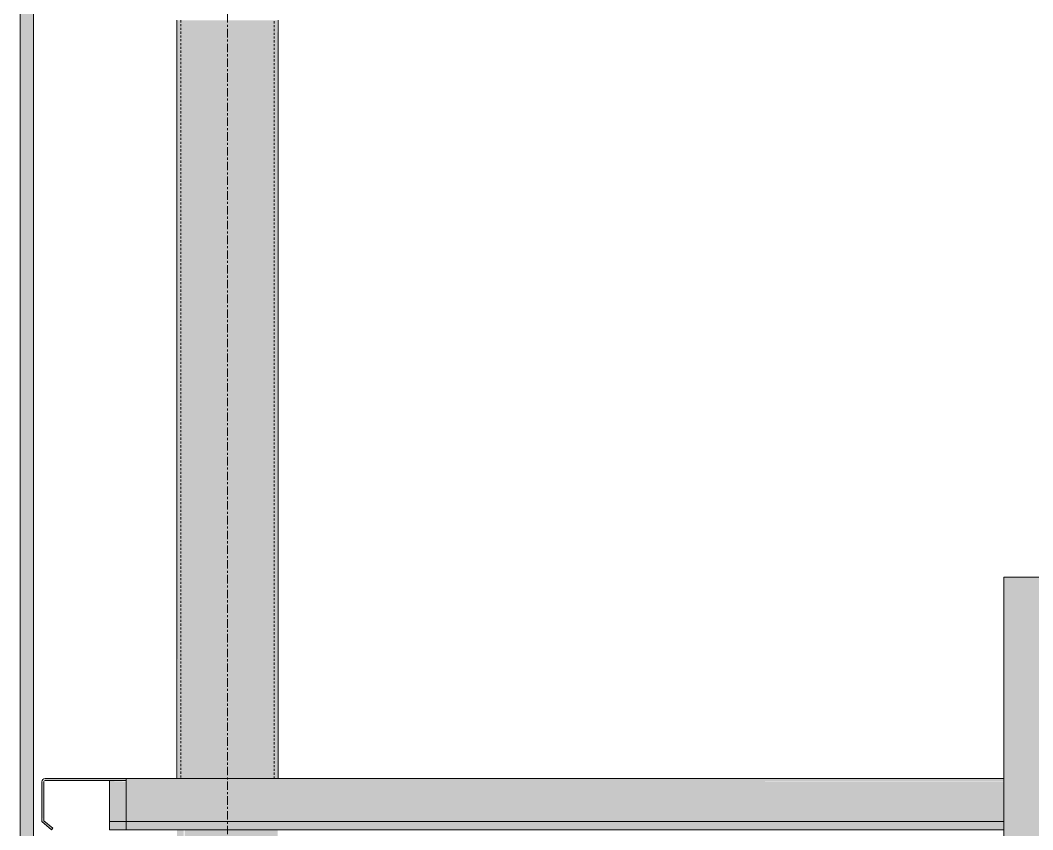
# Model space of a CAD drawing. Header units: inches. Extents: x 20426 to 36348, y -461 to 673.
# Drawn here: x 32082.9 to 32142.9, y 45 to 93 of the extents above; entities that cross this region are included whole.
import ezdxf

# ---------------------------------------------------------------- set-up
doc = ezdxf.new("R2010")
doc.units = ezdxf.units.IN
doc.header["$MEASUREMENT"] = 0
doc.linetypes.add('Grid Line 1_2_', pattern=[0.875, 0.5, -0.125, 0.125, -0.125])
doc.linetypes.add('Hidden 1_8_', pattern=[0.1875, 0.125, -0.0625])
for name, color, linetype, lineweight in [('A-WALL', 113, 'Continuous', 13), ('M-EQPM', 50, 'Continuous', 9), ('S-BEAM', 12, 'Continuous', 9), ('S-COLS', 52, 'Continuous', 9), ('S-GRID', 1, 'Continuous', 9)]:
    doc.layers.add(name, color=color, linetype=linetype, lineweight=lineweight)

# ---------------------------------------------------------------- blocks, each defined once
blk = doc.blocks.new('HSS-Hollow Structural Section-Column - HSS6X6X1_4-V151-Elevation - North')
at = {"layer": 'S-COLS', "linetype": 'Hidden 1_8_'}
for p, q in [((-26267.157, 93.018), (-26267.157, 48.055)), ((-26261.623, 48.055), (-26261.623, 93.018))]:
    blk.add_line(p, q, dxfattribs=at)
blk = doc.blocks.new('Mechanical Equipment 2 - Mechanical Equipment 1-405507-Elevation - North')
at = {"layer": 'M-EQPM'}
blk.add_hatch(color=256, dxfattribs=at).paths.add_polyline_path([(-26214.226, 0), (-26026.186, 0), (-26026.186, 60), (-26218.337, 60), (-26218.337, 0)], flags=0)
for q in [(-26026.186, 60), (-26218.337, 0)]:
    blk.add_line((-26218.337, 60), q, dxfattribs=at)
blk = doc.blocks.new('Girt_C - 8_D-560234-Elevation - North')
at = {"layer": 'S-BEAM'}
for points in [[(-26271.39, 47.867), (-26270.39, 47.908), (-26270.39, 47.945), (-26271.39, 47.908), (-26271.39, 47.87)], [(-26271.39, 45.5), (-26270.39, 45.551), (-26270.39, 47.867), (-26271.39, 47.867), (-26271.39, 45.551)], [(-26270.39, 45.018), (-26270.39, 45.5), (-26271.39, 45.469), (-26271.39, 45.018)]]:
    blk.add_hatch(color=256, dxfattribs=at).paths.add_polyline_path(points, flags=0)
for p, q in [((-26271.39, 47.867), (-26271.39, 47.951)), ((-26271.39, 45.5), (-26271.39, 47.867)), ((-26271.39, 45.018), (-26271.39, 45.5)), ((-26271.39, 45.5), (-26270.39, 45.5)), ((-26270.39, 45.018), (-26271.39, 45.018))]:
    blk.add_line(p, q, dxfattribs=at)
blk = doc.blocks.new('Girt_C - 8_D-560229-Elevation - North')
at = {"layer": 'S-BEAM'}
h = blk.add_hatch(color=256, dxfattribs=at)
h.paths.add_polyline_path([(-26274.816, 45.018), (-26274.745, 45.102), (-26275.281, 45.551), (-26275.281, 47.871), (-26275.39, 47.867), (-26275.354, 45.469)], flags=0)
h.paths.add_polyline_path([(-26270.39, 47.945), (-26270.39, 48.055), (-26275.203, 48.055), (-26275.203, 47.945), (-26272.409, 47.945)], flags=0)
for p, q in [((-26270.39, 48.055), (-26275.203, 48.055)), ((-26275.39, 47.867), (-26275.39, 45.5)), ((-26275.281, 45.551), (-26275.281, 47.871)), ((-26275.203, 47.945), (-26270.39, 47.945)), ((-26275.39, 45.5), (-26274.816, 45.018)), ((-26274.745, 45.102), (-26275.281, 45.551)), ((-26274.816, 45.018), (-26274.745, 45.102))]:
    blk.add_line(p, q, dxfattribs=at)
for radius, end in [(0.187, 180), (0.0782, 176.95764)]:
    blk.add_arc((-26275.203, 47.867), radius, 90, end, dxfattribs=at)
blk = doc.blocks.new('Girt_C - 8_D-560228-Elevation - North')
at = {"layer": 'S-BEAM'}
h = blk.add_hatch(color=256, dxfattribs=at)
h.paths.add_polyline_path([(-25992.39, 47.867), (-25988.5, 47.867), (-25988.5, 47.945), (-25992.312, 47.961), (-25992.312, 48.055), (-25992.39, 48.029), (-25992.39, 47.945)], flags=0)
h.paths.add_polyline_path([(-26264.097, 47.867), (-26218.337, 47.884), (-26218.337, 48.055), (-26270.39, 48.03), (-26270.39, 47.867)], flags=0)
h.paths.add_polyline_path([(-26026.186, 47.867), (-25993.178, 47.867), (-25993.178, 48.055), (-26026.186, 48.02), (-26026.186, 47.948)], flags=0)
h = blk.add_hatch(color=256, dxfattribs=at)
h.paths.add_polyline_path([(-26026.186, 45.5), (-25993.178, 45.5), (-25993.178, 47.867), (-26026.186, 47.867)], flags=0)
h.paths.add_polyline_path([(-26264.097, 45.5), (-26218.337, 45.5), (-26218.337, 47.867), (-26270.39, 47.867), (-26270.39, 45.5)], flags=0)
h.paths.add_polyline_path([(-25988.5, 45.5), (-25988.5, 47.867), (-25992.39, 47.867), (-25992.39, 45.5)], flags=0)
h = blk.add_hatch(color=256, dxfattribs=at)
h.paths.add_polyline_path([(-25993.178, 45.018), (-25993.178, 45.5), (-26026.186, 45.469), (-26026.186, 45.018)], flags=0)
h.paths.add_polyline_path([(-26264.097, 45.018), (-26218.337, 45.018), (-26218.337, 45.5), (-26270.39, 45.469), (-26270.39, 45.018)], flags=0)
h.paths.add_polyline_path([(-25992.39, 45.018), (-25988.5, 45.018), (-25988.5, 45.5), (-25992.39, 45.469)], flags=0)
for p, q in [((-26218.337, 48.055), (-26270.39, 48.055)), ((-26270.39, 47.867), (-26270.39, 48.055)), ((-26270.39, 45.5), (-26270.39, 47.867)), ((-26270.39, 45.018), (-26270.39, 45.5)), ((-26270.39, 45.5), (-26218.337, 45.5)), ((-26270.39, 45.018), (-26218.337, 45.018))]:
    blk.add_line(p, q, dxfattribs=at)

msp = doc.modelspace()

# ---------------------------------------------------------------- hatches: boundary and pattern name
at = {"layer": 'A-WALL', "transparency": 33554611}
msp.add_hatch(color=256, dxfattribs=at).paths.add_polyline_path([(32082.882, 0), (32083.669, 0), (32083.669, 222.055), (32082.882, 222.055), (32082.882, 12.037)], flags=0)
at = {"layer": 'S-COLS'}
h = msp.add_hatch(color=256, dxfattribs=at)
h.paths.add_polyline_path([(32092.402, 0), (32092.635, 0), (32092.579, 45.018), (32092.169, 45.018), (32092.169, 0), (32092.231, 0)], flags=0)
h.paths.add_polyline_path([(32092.635, 48.055), (32092.635, 93.018), (32092.169, 93.018), (32092.215, 48.055), (32092.575, 48.055)], flags=0)
h.paths.add_polyline_path([(32092.635, 96.055), (32092.635, 141.018), (32092.169, 141.018), (32092.199, 96.055), (32092.515, 96.055)], flags=0)
h.paths.add_polyline_path([(32092.635, 144.055), (32092.635, 186.69), (32092.169, 186.69), (32092.183, 144.055), (32092.455, 144.055)], flags=0)
h = msp.add_hatch(color=256, dxfattribs=at)
h.paths.add_polyline_path([(32095.462, 0), (32097.703, 0), (32097.703, 45.018), (32092.635, 45.018), (32092.635, 0)], flags=0)
h.paths.add_polyline_path([(32095.462, 48.055), (32097.703, 48.055), (32097.703, 93.018), (32092.635, 93.018), (32092.635, 48.055)], flags=0)
h.paths.add_polyline_path([(32092.635, 96.055), (32097.703, 96.055), (32097.703, 141.018), (32092.635, 141.018), (32092.635, 112.335)], flags=0)
h.paths.add_polyline_path([(32097.703, 144.055), (32097.703, 186.69), (32092.635, 186.69), (32092.635, 144.055), (32095.462, 144.055)], flags=0)
h = msp.add_hatch(color=256, dxfattribs=at)
h.paths.add_polyline_path([(32097.936, 0), (32098.169, 0), (32098.154, 45.018), (32097.703, 45.018), (32097.703, 0)], flags=0)
h.paths.add_polyline_path([(32097.703, 48.055), (32098.169, 48.055), (32098.138, 93.018), (32097.703, 93.018), (32097.703, 78.902)], flags=0)
h.paths.add_polyline_path([(32097.816, 96.055), (32098.169, 96.055), (32098.122, 141.018), (32097.703, 141.018), (32097.703, 96.055)], flags=0)
h.paths.add_polyline_path([(32097.703, 144.055), (32098.169, 144.055), (32098.169, 186.69), (32097.703, 186.69), (32097.703, 145.767)], flags=0)

# ---------------------------------------------------------------- linework, layer by layer
at = {"layer": 'A-WALL'}
for p, q in [((32082.882, 222.186), (32082.882, 0)), ((32083.669, 222.055), (32083.669, 0))]:
    msp.add_line(p, q, dxfattribs=at)
at = {"layer": 'S-COLS'}
for p, q in [((32092.169, 93.018), (32092.169, 48.055)), ((32098.169, 48.055), (32098.169, 93.018))]:
    msp.add_line(p, q, dxfattribs=at)
at = {"layer": 'S-GRID', "linetype": 'Grid Line 1_2_'}
msp.add_line((32095.169, -132), (32095.169, 573.765), dxfattribs=at)

# ---------------------------------------------------------------- block references
at = {"layer": 'M-EQPM'}
msp.add_blockref('Mechanical Equipment 2 - Mechanical Equipment 1-405507-Elevation - North', (58359.559, 0), dxfattribs=at)
at = {"layer": 'S-BEAM'}
for name in ['Girt_C - 8_D-560229-Elevation - North', 'Girt_C - 8_D-560228-Elevation - North', 'Girt_C - 8_D-560234-Elevation - North']:
    msp.add_blockref(name, (58359.559, 0), dxfattribs=at)
at = {"layer": 'S-COLS', "linetype": 'Hidden 1_8_'}
msp.add_blockref('HSS-Hollow Structural Section-Column - HSS6X6X1_4-V151-Elevation - North', (58359.559, 0), dxfattribs=at)

doc.saveas('drawing.dxf')
